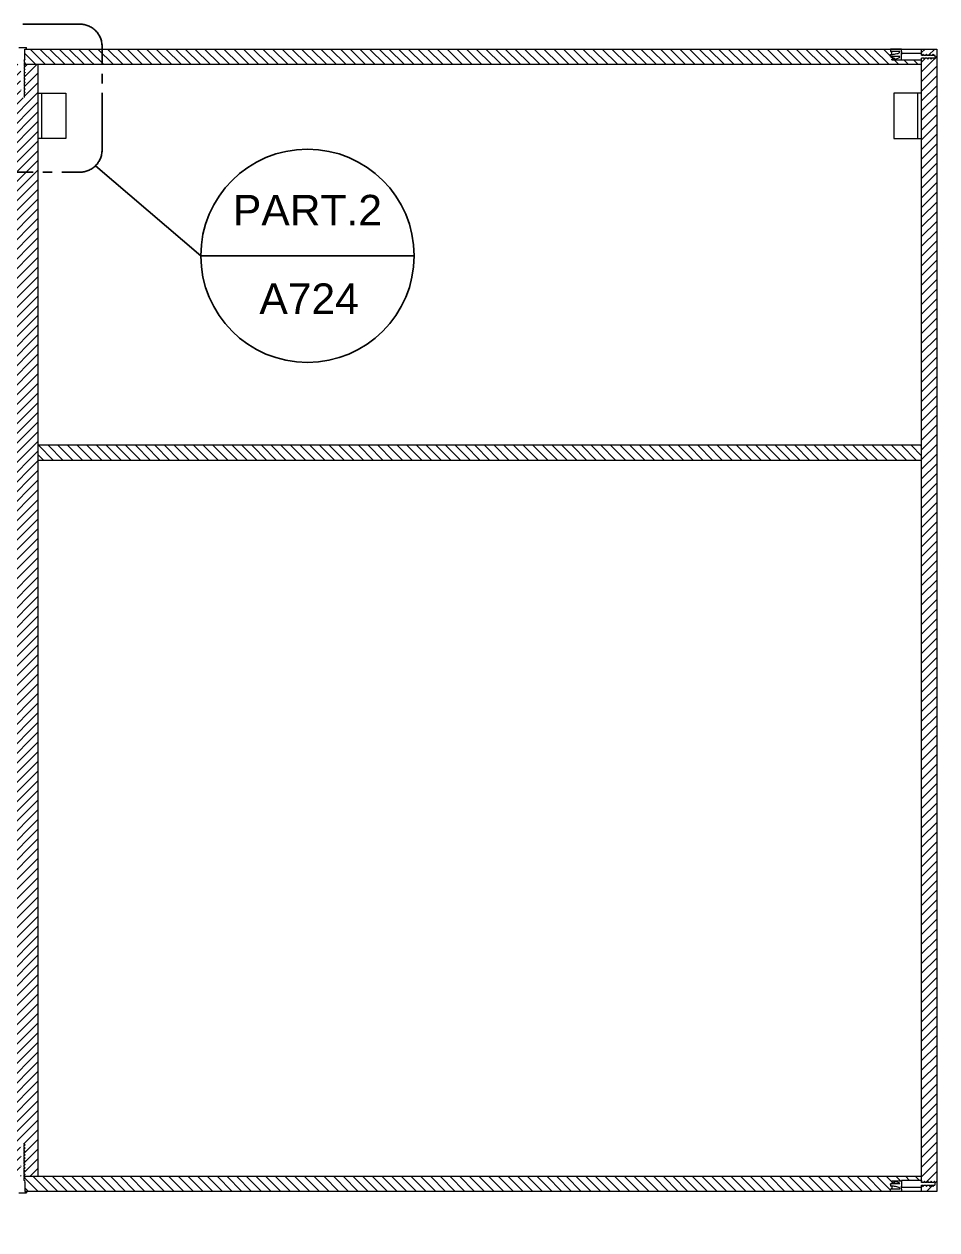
# Model space of a CAD drawing. Header units: inches. Extents: x 71 to 1987, y -506 to 120.
# Drawn here: x 969.4 to 1029.3, y -20.8 to 58.4 of the extents above; entities that cross this region are included whole.
import ezdxf
from ezdxf.enums import TextEntityAlignment as Align

# ---------------------------------------------------------------- set-up
doc = ezdxf.new("R2010")
doc.units = ezdxf.units.IN
doc.header["$MEASUREMENT"] = 0
doc.linetypes.add('ACAD_ISO04W100', pattern=[30, 24, -3, 0, -3])
doc.linetypes.add('CENTER2', pattern=[1.125, 0.75, -0.125, 0.125, -0.125])
doc.layers.add('A-SECT A-MCUT', color=7, linetype='Continuous', lineweight=35)
doc.layers.add('assi', color=4, linetype='ACAD_ISO04W100')
doc.layers.add('viti', color=6, linetype='Continuous')
doc.styles.add('ARIAL', font='arial.ttf')

msp = doc.modelspace()

# ---------------------------------------------------------------- hatches: boundary and pattern name
at = {"layer": 'assi'}
h = msp.add_hatch(dxfattribs=at)
h.set_pattern_fill('ANSI31', color=256, scale=3.6)
h.paths.add_polyline_path([(910.302, 56.153), (910.142, 56.153), (910.116, 56.075), (910.085, 56.106), (910.1, 56.153), (909.925, 56.153), (909.899, 56.075), (909.868, 56.106), (909.884, 56.153), (909.709, 56.153), (909.683, 56.075), (909.652, 56.106), (909.668, 56.153), (909.493, 56.153), (909.467, 56.075), (909.436, 56.106), (909.448, 56.142, -0.339949), (909.44, 56.34), (909.515, 56.34), (909.541, 56.417), (909.572, 56.386), (909.556, 56.34), (909.731, 56.34), (909.757, 56.417), (909.788, 56.386), (909.772, 56.34), (909.947, 56.34), (909.973, 56.417), (910.004, 56.386), (909.988, 56.34), (910.163, 56.34), (910.189, 56.417), (910.22, 56.386), (910.205, 56.34), (910.302, 56.34), (910.302, 56.472), (910.302, 56.746), (909.302, 56.746), (909.302, 48.514), (910.302, 48.514)])
h.paths.add_polyline_path([(910.302, 48.514), (909.302, 48.514), (909.302, -18.254), (910.302, -18.254), (910.302, -17.847), (910.205, -17.847), (910.22, -17.894), (910.194, -17.92), (910.152, -17.847), (909.988, -17.847), (910.004, -17.894), (909.978, -17.92), (909.936, -17.847), (909.772, -17.847), (909.788, -17.894), (909.762, -17.92), (909.72, -17.847), (909.556, -17.847), (909.572, -17.894), (909.545, -17.92), (909.503, -17.847), (909.44, -17.847, -0.339949), (909.448, -17.65), (909.436, -17.614), (909.462, -17.587), (909.504, -17.66), (909.668, -17.66), (909.652, -17.614), (909.678, -17.587), (909.72, -17.66), (909.884, -17.66), (909.868, -17.614), (909.895, -17.587), (909.937, -17.66), (910.1, -17.66), (910.085, -17.614), (910.111, -17.587), (910.153, -17.66), (910.302, -17.66), (910.302, -17.528)])
h.paths.add_polyline_path([(970.302, 48.514), (968.302, 48.514), (968.302, -17.254), (969.151, -17.254), (969.162, -17.243), (969.195, -17.254), (969.209, -17.254), (969.209, -17.083), (969.131, -17.057), (969.162, -17.026), (969.209, -17.042), (969.209, -16.867), (969.131, -16.841), (969.162, -16.81), (969.209, -16.826), (969.209, -16.651), (969.131, -16.625), (969.162, -16.594), (969.209, -16.61), (969.209, -16.435), (969.131, -16.409), (969.162, -16.378), (969.209, -16.393), (969.209, -16.219), (969.131, -16.192), (969.162, -16.162), (969.209, -16.177), (969.209, -16.002), (969.131, -15.976), (969.162, -15.945), (969.209, -15.961), (969.209, -15.786), (969.131, -15.76), (969.162, -15.729), (969.209, -15.745), (969.209, -15.57), (969.131, -15.544), (969.162, -15.513), (969.209, -15.529), (969.209, -15.354), (969.131, -15.328), (969.162, -15.297), (969.209, -15.312), (969.209, -15.138), (969.131, -15.112), (969.162, -15.081), (969.198, -15.093, -0.339949), (969.396, -15.085), (969.396, -15.159), (969.473, -15.185), (969.442, -15.216), (969.396, -15.201), (969.396, -15.375), (969.473, -15.401), (969.442, -15.432), (969.396, -15.417), (969.396, -15.592), (969.473, -15.618), (969.442, -15.649), (969.396, -15.633), (969.396, -15.808), (969.473, -15.834), (969.442, -15.865), (969.396, -15.849), (969.396, -16.024), (969.473, -16.05), (969.442, -16.081), (969.396, -16.065), (969.396, -16.24), (969.473, -16.266), (969.442, -16.297), (969.396, -16.281), (969.396, -16.456), (969.473, -16.482), (969.442, -16.513), (969.396, -16.498), (969.396, -16.673), (969.473, -16.699), (969.442, -16.729), (969.396, -16.714), (969.396, -16.889), (969.473, -16.915), (969.442, -16.946), (969.396, -16.93), (969.396, -17.105), (969.473, -17.131), (969.442, -17.162), (969.396, -17.146), (969.396, -17.254), (970.302, -17.254)])
h.paths.add_polyline_path([(970.302, 55.746), (969.396, 55.746), (969.396, 55.639), (969.442, 55.655), (969.469, 55.628), (969.442, 55.613), (969.396, 55.598), (969.396, 55.423), (969.442, 55.438), (969.469, 55.412), (969.442, 55.397), (969.396, 55.381), (969.396, 55.206), (969.442, 55.222), (969.469, 55.196), (969.442, 55.181), (969.396, 55.165), (969.396, 54.99), (969.442, 55.006), (969.469, 54.98), (969.442, 54.965), (969.396, 54.949), (969.396, 54.774), (969.442, 54.79), (969.469, 54.764), (969.442, 54.748), (969.396, 54.733), (969.396, 54.558), (969.442, 54.574), (969.469, 54.547), (969.442, 54.532), (969.396, 54.517), (969.396, 54.342), (969.442, 54.357), (969.469, 54.331), (969.442, 54.316), (969.396, 54.3), (969.396, 54.126), (969.442, 54.141), (969.469, 54.115), (969.442, 54.1), (969.396, 54.084), (969.396, 53.909), (969.442, 53.925), (969.469, 53.899), (969.442, 53.884), (969.396, 53.868), (969.396, 53.693), (969.442, 53.709), (969.469, 53.683), (969.442, 53.668), (969.396, 53.652), (969.396, 53.578, -0.339949), (969.198, 53.585), (969.162, 53.573), (969.136, 53.599), (969.162, 53.615), (969.209, 53.63), (969.209, 53.805), (969.162, 53.789), (969.136, 53.816), (969.162, 53.831), (969.209, 53.846), (969.209, 54.021), (969.162, 54.006), (969.136, 54.032), (969.162, 54.047), (969.209, 54.063), (969.209, 54.238), (969.162, 54.222), (969.136, 54.248), (969.162, 54.263), (969.209, 54.279), (969.209, 54.454), (969.162, 54.438), (969.136, 54.464), (969.162, 54.479), (969.209, 54.495), (969.209, 54.67), (969.162, 54.654), (969.136, 54.68), (969.162, 54.696), (969.209, 54.711), (969.209, 54.886), (969.162, 54.87), (969.136, 54.897), (969.162, 54.912), (969.209, 54.927), (969.209, 55.102), (969.162, 55.087), (969.136, 55.113), (969.162, 55.128), (969.209, 55.144), (969.209, 55.318), (969.162, 55.303), (969.136, 55.329), (969.162, 55.344), (969.209, 55.36), (969.209, 55.535), (969.162, 55.519), (969.136, 55.545), (969.162, 55.56), (969.209, 55.576), (969.209, 55.746), (969.195, 55.746), (969.162, 55.735), (969.151, 55.746), (968.302, 55.746), (968.302, 48.514), (970.302, 48.514)])
h.paths.add_polyline_path([(1029.302, 56.746), (1028.302, 56.746), (1028.302, 56.34), (1028.4, 56.34), (1028.384, 56.386), (1028.415, 56.417), (1028.441, 56.34), (1028.616, 56.34), (1028.6, 56.386), (1028.631, 56.417), (1028.657, 56.34), (1028.832, 56.34), (1028.817, 56.386), (1028.848, 56.417), (1028.874, 56.34), (1029.048, 56.34), (1029.033, 56.386), (1029.064, 56.417), (1029.09, 56.34), (1029.164, 56.34, -0.339949), (1029.156, 56.142), (1029.168, 56.106), (1029.137, 56.075), (1029.111, 56.153), (1028.936, 56.153), (1028.952, 56.106), (1028.921, 56.075), (1028.895, 56.153), (1028.72, 56.153), (1028.736, 56.106), (1028.705, 56.075), (1028.679, 56.153), (1028.504, 56.153), (1028.52, 56.106), (1028.489, 56.075), (1028.463, 56.153), (1028.302, 56.153), (1028.302, 56.021), (1028.302, -17.66), (1028.463, -17.66), (1028.478, -17.614), (1028.494, -17.587), (1028.566, -17.66), (1028.679, -17.66), (1028.695, -17.614), (1028.71, -17.587), (1028.783, -17.66), (1028.895, -17.66), (1028.911, -17.614), (1028.926, -17.587), (1028.999, -17.66), (1029.111, -17.66), (1029.127, -17.614), (1029.142, -17.587), (1029.146, -17.639, -0.36519), (1029.164, -17.847), (1029.09, -17.847), (1029.074, -17.894), (1029.059, -17.92), (1028.986, -17.847), (1028.874, -17.847), (1028.858, -17.894), (1028.843, -17.92), (1028.77, -17.847), (1028.657, -17.847), (1028.642, -17.894), (1028.627, -17.92), (1028.554, -17.847), (1028.441, -17.847), (1028.426, -17.894), (1028.41, -17.92), (1028.338, -17.847), (1028.302, -17.847), (1028.302, -17.979), (1028.302, -18.254), (1029.302, -18.254)])
h.paths.add_polyline_path([(909.559, -37.106), (908.881, -37.106), (908.792, -37.056), (908.759, -37.056), (908.759, -36.656), (908.792, -36.656), (908.881, -36.606), (909.559, -36.606), (909.559, -36.356), (908.559, -36.356), (908.559, -44.588), (909.559, -44.588)])
h.paths.add_polyline_path([(909.559, -44.588), (908.559, -44.588), (908.559, -111.356), (909.559, -111.356), (909.559, -111.106), (908.881, -111.106), (908.792, -111.056), (908.759, -111.056), (908.759, -110.656), (908.792, -110.656), (908.881, -110.606), (909.559, -110.606)])
h.paths.add_polyline_path([(969.559, -44.588), (967.559, -44.588), (967.559, -110.356), (968.309, -110.356), (968.309, -109.556), (968.759, -109.556), (968.809, -109.677), (968.809, -110.356), (969.559, -110.356)])
h.paths.add_polyline_path([(969.559, -37.356), (968.809, -37.356), (968.809, -38.156), (968.359, -38.156), (968.309, -38.034), (968.309, -37.356), (967.559, -37.356), (967.559, -44.588), (969.559, -44.588)])
h.paths.add_polyline_path([(1028.559, -36.356), (1027.559, -36.356), (1027.559, -36.606), (1028.359, -36.606), (1028.359, -37.056), (1028.238, -37.106), (1027.559, -37.106), (1027.559, -110.606), (1028.359, -110.606), (1028.359, -111.056), (1028.238, -111.106), (1027.559, -111.106), (1027.559, -111.356), (1028.559, -111.356)])

# ---------------------------------------------------------------- linework, layer by layer
for p, q in [((969.447, 56.746), (1029.302, 56.746)), ((1028.302, 56.34), (1028.302, 56.746)), ((1029.302, 56.746), (1029.302, -18.254)), ((969.396, 55.746), (1028.302, 55.746)), ((970.302, 55.746), (970.302, -17.254)), ((1028.302, -17.66), (1028.302, 56.153)), ((1028.302, 30.746), (970.302, 30.746)), ((1028.302, 29.746), (970.302, 29.746)), ((969.396, -17.254), (1028.302, -17.254)), ((1028.302, -18.254), (1028.302, -17.847)), ((1029.302, -18.254), (969.447, -18.254))]:
    msp.add_line(p, q)
at = {"layer": 'A-SECT A-MCUT'}
for p, q in [((974.083, 49.09), (980.993, 43.175)), ((980.993, 43.175), (994.993, 43.175))]:
    msp.add_line(p, q, dxfattribs=at)
at = {"layer": 'A-SECT A-MCUT', "linetype": 'CENTER2', "ltscale": 5}
msp.add_lwpolyline([(964.787, 50.121, 0.414214), (966.245, 48.663), (973.051, 48.663, 0.414214), (974.51, 50.121), (974.51, 56.927, 0.414214), (973.051, 58.386), (966.245, 58.386, 0.414214), (964.787, 56.927), (964.787, 50.121), (964.787, 56.927)], format="xyb", dxfattribs=at)
at = {"layer": 'A-SECT A-MCUT'}
msp.add_circle((987.993, 43.175), 7, dxfattribs=at)
at = {"layer": 'assi', "linetype": 'Continuous'}
for p, q in [((970.15, 55.746), (969.447, 56.45)), ((970.787, 55.746), (969.787, 56.746)), ((971.423, 55.746), (970.423, 56.746)), ((972.059, 55.746), (971.059, 56.746)), ((972.696, 55.746), (971.696, 56.746)), ((973.332, 55.746), (972.332, 56.746)), ((973.781, 55.934), (972.969, 56.746)), ((973.781, 56.57), (973.605, 56.746)), ((974.605, 55.746), (973.781, 56.57)), ((975.241, 55.746), (974.241, 56.746)), ((975.878, 55.746), (974.878, 56.746)), ((976.514, 55.746), (975.514, 56.746)), ((977.151, 55.746), (976.151, 56.746)), ((977.787, 55.746), (976.787, 56.746)), ((978.423, 55.746), (977.423, 56.746)), ((979.06, 55.746), (978.06, 56.746)), ((979.696, 55.746), (978.696, 56.746)), ((980.333, 55.746), (979.333, 56.746)), ((980.969, 55.746), (979.969, 56.746)), ((981.605, 55.746), (980.605, 56.746)), ((982.242, 55.746), (981.242, 56.746)), ((982.878, 55.746), (981.878, 56.746)), ((983.514, 55.746), (982.514, 56.746)), ((984.151, 55.746), (983.151, 56.746)), ((984.787, 55.746), (983.787, 56.746)), ((985.424, 55.746), (984.424, 56.746)), ((986.06, 55.746), (985.06, 56.746)), ((986.696, 55.746), (985.696, 56.746)), ((987.333, 55.746), (986.333, 56.746)), ((987.969, 55.746), (986.969, 56.746)), ((988.606, 55.746), (987.606, 56.746)), ((989.242, 55.746), (988.242, 56.746)), ((989.878, 55.746), (988.878, 56.746)), ((990.515, 55.746), (989.515, 56.746)), ((991.151, 55.746), (990.151, 56.746)), ((991.788, 55.746), (990.788, 56.746)), ((992.424, 55.746), (991.424, 56.746)), ((993.06, 55.746), (992.06, 56.746)), ((993.697, 55.746), (992.697, 56.746)), ((994.333, 55.746), (993.333, 56.746)), ((994.97, 55.746), (993.97, 56.746)), ((995.606, 55.746), (994.606, 56.746)), ((996.242, 55.746), (995.242, 56.746)), ((996.879, 55.746), (995.879, 56.746)), ((997.515, 55.746), (996.515, 56.746)), ((998.152, 55.746), (997.152, 56.746)), ((998.788, 55.746), (997.788, 56.746)), ((999.424, 55.746), (998.424, 56.746)), ((1000.061, 55.746), (999.061, 56.746)), ((1000.697, 55.746), (999.697, 56.746)), ((1001.334, 55.746), (1000.334, 56.746)), ((1001.97, 55.746), (1000.97, 56.746)), ((1002.606, 55.746), (1001.606, 56.746)), ((1003.243, 55.746), (1002.243, 56.746)), ((1003.879, 55.746), (1002.879, 56.746)), ((1004.516, 55.746), (1003.516, 56.746)), ((1005.152, 55.746), (1004.152, 56.746)), ((1005.788, 55.746), (1004.788, 56.746)), ((1006.425, 55.746), (1005.425, 56.746)), ((1007.061, 55.746), (1006.061, 56.746)), ((1007.698, 55.746), (1006.698, 56.746)), ((1008.334, 55.746), (1007.334, 56.746)), ((1008.97, 55.746), (1007.97, 56.746)), ((1009.607, 55.746), (1008.607, 56.746)), ((1010.243, 55.746), (1009.243, 56.746)), ((1010.88, 55.746), (1009.88, 56.746)), ((1011.516, 55.746), (1010.516, 56.746)), ((1012.152, 55.746), (1011.152, 56.746)), ((1012.789, 55.746), (1011.789, 56.746)), ((1013.425, 55.746), (1012.425, 56.746)), ((1014.061, 55.746), (1013.061, 56.746)), ((1014.698, 55.746), (1013.698, 56.746)), ((1015.334, 55.746), (1014.334, 56.746)), ((1015.971, 55.746), (1014.971, 56.746)), ((1016.607, 55.746), (1015.607, 56.746)), ((1017.243, 55.746), (1016.243, 56.746)), ((1017.88, 55.746), (1016.88, 56.746)), ((1018.516, 55.746), (1017.516, 56.746)), ((1019.153, 55.746), (1018.153, 56.746)), ((1019.789, 55.746), (1018.789, 56.746)), ((1020.425, 55.746), (1019.425, 56.746)), ((1021.062, 55.746), (1020.062, 56.746)), ((1021.698, 55.746), (1020.698, 56.746)), ((1022.335, 55.746), (1021.335, 56.746)), ((1022.971, 55.746), (1021.971, 56.746)), ((1023.607, 55.746), (1022.607, 56.746)), ((1024.244, 55.746), (1023.244, 56.746)), ((1024.88, 55.746), (1023.88, 56.746)), ((1025.517, 55.746), (1024.517, 56.746)), ((1026.153, 55.746), (1025.153, 56.746)), ((1026.254, 56.282), (1025.789, 56.746)), ((1026.451, 56.085), (1026.308, 56.227)), ((969.403, 55.857), (969.396, 55.864)), ((969.514, 55.746), (969.434, 55.826)), ((973.969, 55.746), (973.781, 55.934)), ((1026.789, 55.746), (1026.489, 56.046)), ((1027.426, 55.746), (1027.151, 56.021)), ((1028.062, 55.746), (1027.788, 56.021)), ((970.694, 29.746), (970.302, 30.138)), ((971.331, 29.746), (970.331, 30.746)), ((971.967, 29.746), (970.967, 30.746)), ((972.604, 29.746), (971.604, 30.746)), ((973.24, 29.746), (972.24, 30.746)), ((973.876, 29.746), (972.876, 30.746)), ((974.513, 29.746), (973.513, 30.746)), ((975.149, 29.746), (974.149, 30.746)), ((975.785, 29.746), (974.785, 30.746)), ((976.422, 29.746), (975.422, 30.746)), ((977.058, 29.746), (976.058, 30.746)), ((977.695, 29.746), (976.695, 30.746)), ((978.331, 29.746), (977.331, 30.746)), ((978.967, 29.746), (977.967, 30.746)), ((979.604, 29.746), (978.604, 30.746)), ((980.24, 29.746), (979.24, 30.746)), ((980.877, 29.746), (979.877, 30.746)), ((981.513, 29.746), (980.513, 30.746)), ((982.149, 29.746), (981.149, 30.746)), ((982.786, 29.746), (981.786, 30.746)), ((983.422, 29.746), (982.422, 30.746)), ((984.059, 29.746), (983.059, 30.746)), ((984.695, 29.746), (983.695, 30.746)), ((985.331, 29.746), (984.331, 30.746)), ((985.968, 29.746), (984.968, 30.746)), ((986.604, 29.746), (985.604, 30.746)), ((987.241, 29.746), (986.241, 30.746)), ((987.877, 29.746), (986.877, 30.746)), ((988.513, 29.746), (987.513, 30.746)), ((989.15, 29.746), (988.15, 30.746)), ((989.786, 29.746), (988.786, 30.746)), ((990.423, 29.746), (989.423, 30.746)), ((991.059, 29.746), (990.059, 30.746)), ((991.695, 29.746), (990.695, 30.746)), ((992.332, 29.746), (991.332, 30.746)), ((992.968, 29.746), (991.968, 30.746)), ((993.605, 29.746), (992.605, 30.746)), ((994.241, 29.746), (993.241, 30.746)), ((994.877, 29.746), (993.877, 30.746)), ((995.514, 29.746), (994.514, 30.746)), ((996.15, 29.746), (995.15, 30.746)), ((996.787, 29.746), (995.787, 30.746)), ((997.423, 29.746), (996.423, 30.746)), ((998.059, 29.746), (997.059, 30.746)), ((998.696, 29.746), (997.696, 30.746)), ((999.332, 29.746), (998.332, 30.746)), ((999.969, 29.746), (998.969, 30.746)), ((1000.605, 29.746), (999.605, 30.746)), ((1001.241, 29.746), (1000.241, 30.746)), ((1001.878, 29.746), (1000.878, 30.746)), ((1002.514, 29.746), (1001.514, 30.746)), ((1003.151, 29.746), (1002.151, 30.746)), ((1003.787, 29.746), (1002.787, 30.746)), ((1004.423, 29.746), (1003.423, 30.746)), ((1005.06, 29.746), (1004.06, 30.746)), ((1005.696, 29.746), (1004.696, 30.746)), ((1006.333, 29.746), (1005.333, 30.746)), ((1006.969, 29.746), (1005.969, 30.746)), ((1007.605, 29.746), (1006.605, 30.746)), ((1008.242, 29.746), (1007.242, 30.746)), ((1008.878, 29.746), (1007.878, 30.746)), ((1009.514, 29.746), (1008.514, 30.746)), ((1010.151, 29.746), (1009.151, 30.746)), ((1010.787, 29.746), (1009.787, 30.746)), ((1011.424, 29.746), (1010.424, 30.746)), ((1012.06, 29.746), (1011.06, 30.746)), ((1012.696, 29.746), (1011.696, 30.746)), ((1013.333, 29.746), (1012.333, 30.746)), ((1013.969, 29.746), (1012.969, 30.746)), ((1014.606, 29.746), (1013.606, 30.746)), ((1015.242, 29.746), (1014.242, 30.746)), ((1015.878, 29.746), (1014.878, 30.746)), ((1016.515, 29.746), (1015.515, 30.746)), ((1017.151, 29.746), (1016.151, 30.746)), ((1017.788, 29.746), (1016.788, 30.746)), ((1018.424, 29.746), (1017.424, 30.746)), ((1019.06, 29.746), (1018.06, 30.746)), ((1019.697, 29.746), (1018.697, 30.746)), ((1020.333, 29.746), (1019.333, 30.746)), ((1020.97, 29.746), (1019.97, 30.746)), ((1021.606, 29.746), (1020.606, 30.746)), ((1022.242, 29.746), (1021.242, 30.746)), ((1022.879, 29.746), (1021.879, 30.746)), ((1023.515, 29.746), (1022.515, 30.746)), ((1024.152, 29.746), (1023.152, 30.746)), ((1024.788, 29.746), (1023.788, 30.746)), ((1025.424, 29.746), (1024.424, 30.746)), ((1026.061, 29.746), (1025.061, 30.746)), ((1026.697, 29.746), (1025.697, 30.746)), ((1027.334, 29.746), (1026.334, 30.746)), ((1027.97, 29.746), (1026.97, 30.746)), ((1028.302, 30.05), (1027.606, 30.746)), ((1028.302, 30.687), (1028.243, 30.746)), ((970.328, -18.254), (969.447, -17.373)), ((970.965, -18.254), (969.965, -17.254)), ((971.601, -18.254), (970.601, -17.254)), ((972.237, -18.254), (971.237, -17.254)), ((972.874, -18.254), (971.874, -17.254)), ((973.51, -18.254), (972.51, -17.254)), ((974.147, -18.254), (973.147, -17.254)), ((974.783, -18.254), (973.783, -17.254)), ((975.419, -18.254), (974.419, -17.254)), ((976.056, -18.254), (975.056, -17.254)), ((976.692, -18.254), (975.692, -17.254)), ((977.329, -18.254), (976.329, -17.254)), ((977.965, -18.254), (976.965, -17.254)), ((978.601, -18.254), (977.601, -17.254)), ((979.238, -18.254), (978.238, -17.254)), ((979.874, -18.254), (978.874, -17.254)), ((980.511, -18.254), (979.511, -17.254)), ((981.147, -18.254), (980.147, -17.254)), ((981.783, -18.254), (980.783, -17.254)), ((982.42, -18.254), (981.42, -17.254)), ((983.056, -18.254), (982.056, -17.254)), ((983.693, -18.254), (982.693, -17.254)), ((984.329, -18.254), (983.329, -17.254)), ((984.965, -18.254), (983.965, -17.254)), ((985.602, -18.254), (984.602, -17.254)), ((986.238, -18.254), (985.238, -17.254)), ((986.875, -18.254), (985.875, -17.254)), ((987.511, -18.254), (986.511, -17.254)), ((988.147, -18.254), (987.147, -17.254)), ((988.784, -18.254), (987.784, -17.254)), ((989.42, -18.254), (988.42, -17.254)), ((990.056, -18.254), (989.056, -17.254)), ((990.693, -18.254), (989.693, -17.254)), ((991.329, -18.254), (990.329, -17.254)), ((991.966, -18.254), (990.966, -17.254)), ((992.602, -18.254), (991.602, -17.254)), ((993.238, -18.254), (992.238, -17.254)), ((993.875, -18.254), (992.875, -17.254)), ((994.511, -18.254), (993.511, -17.254)), ((995.148, -18.254), (994.148, -17.254)), ((995.784, -18.254), (994.784, -17.254)), ((996.42, -18.254), (995.42, -17.254)), ((997.057, -18.254), (996.057, -17.254)), ((997.693, -18.254), (996.693, -17.254)), ((998.33, -18.254), (997.33, -17.254)), ((998.966, -18.254), (997.966, -17.254)), ((999.602, -18.254), (998.602, -17.254)), ((1000.239, -18.254), (999.239, -17.254)), ((1000.875, -18.254), (999.875, -17.254)), ((1001.512, -18.254), (1000.512, -17.254)), ((1002.148, -18.254), (1001.148, -17.254)), ((1002.784, -18.254), (1001.784, -17.254)), ((1003.421, -18.254), (1002.421, -17.254)), ((1004.057, -18.254), (1003.057, -17.254)), ((1004.694, -18.254), (1003.694, -17.254)), ((1005.33, -18.254), (1004.33, -17.254)), ((1005.966, -18.254), (1004.966, -17.254)), ((1006.603, -18.254), (1005.603, -17.254)), ((1007.239, -18.254), (1006.239, -17.254)), ((1007.876, -18.254), (1006.876, -17.254)), ((1008.512, -18.254), (1007.512, -17.254)), ((1009.148, -18.254), (1008.148, -17.254)), ((1009.785, -18.254), (1008.785, -17.254)), ((1010.421, -18.254), (1009.421, -17.254)), ((1011.058, -18.254), (1010.058, -17.254)), ((1011.694, -18.254), (1010.694, -17.254)), ((1012.33, -18.254), (1011.33, -17.254)), ((1012.967, -18.254), (1011.967, -17.254)), ((1013.603, -18.254), (1012.603, -17.254)), ((1014.24, -18.254), (1013.24, -17.254)), ((1014.876, -18.254), (1013.876, -17.254)), ((1015.512, -18.254), (1014.512, -17.254)), ((1016.149, -18.254), (1015.149, -17.254)), ((1016.785, -18.254), (1015.785, -17.254)), ((1017.422, -18.254), (1016.422, -17.254)), ((1018.058, -18.254), (1017.058, -17.254)), ((1018.694, -18.254), (1017.694, -17.254)), ((1019.331, -18.254), (1018.331, -17.254)), ((1019.967, -18.254), (1018.967, -17.254)), ((1020.604, -18.254), (1019.604, -17.254)), ((1021.24, -18.254), (1020.24, -17.254)), ((1021.876, -18.254), (1020.876, -17.254)), ((1022.513, -18.254), (1021.513, -17.254)), ((1023.149, -18.254), (1022.149, -17.254)), ((1023.785, -18.254), (1022.785, -17.254)), ((1024.422, -18.254), (1023.422, -17.254)), ((1025.058, -18.254), (1024.058, -17.254)), ((1025.695, -18.254), (1024.695, -17.254)), ((1026.256, -18.179), (1025.331, -17.254)), ((1026.409, -17.695), (1025.967, -17.254)), ((1026.904, -17.554), (1026.604, -17.254)), ((1027.515, -17.528), (1027.24, -17.254)), ((1028.151, -17.528), (1027.877, -17.254)), ((969.692, -18.254), (969.447, -18.008))]:
    msp.add_line(p, q, dxfattribs=at)
at = {"layer": 'viti'}
for p, q in [((969.058, 56.846), (969.547, 56.846)), ((969.447, 56.146), (969.447, 56.746)), ((969.447, 56.746), (969.547, 56.746)), ((969.547, 56.746), (969.547, 56.846)), ((1026.254, 56.251), (1026.254, 56.396)), ((1026.254, 56.296), (1026.254, 56.251)), ((1026.874, 56.251), (1026.254, 56.251)), ((1026.982, 56.746), (1026.256, 56.746)), ((1026.256, 56.746), (1026.256, 56.597)), ((1026.879, 56.595), (1026.256, 56.597)), ((1026.347, 56.398), (1026.347, 56.547)), ((1026.982, 56.597), (1026.982, 56.746)), ((1026.982, 56.597), (1026.982, 56.396)), ((1026.982, 56.021), (1026.982, 56.472)), ((1026.982, 56.472), (1028.302, 56.472)), ((1026.982, 56.046), (1026.982, 56.396)), ((1028.302, 56.34), (1028.302, 56.472)), ((1028.302, 56.34), (1028.4, 56.34)), ((1028.384, 56.386), (1028.41, 56.413)), ((1028.4, 56.34), (1028.384, 56.386)), ((1028.41, 56.413), (1028.426, 56.386)), ((1028.426, 56.386), (1028.441, 56.34)), ((1028.441, 56.34), (1028.616, 56.34)), ((1028.6, 56.386), (1028.627, 56.413)), ((1028.616, 56.34), (1028.6, 56.386)), ((1028.627, 56.413), (1028.642, 56.386)), ((1028.642, 56.386), (1028.657, 56.34)), ((1028.657, 56.34), (1028.832, 56.34)), ((1028.817, 56.386), (1028.843, 56.413)), ((1028.832, 56.34), (1028.817, 56.386)), ((1028.843, 56.413), (1028.858, 56.386)), ((1028.858, 56.386), (1028.874, 56.34)), ((1028.874, 56.34), (1029.048, 56.34)), ((1029.033, 56.386), (1029.059, 56.413)), ((1029.048, 56.34), (1029.033, 56.386)), ((1029.059, 56.413), (1029.074, 56.386)), ((1029.074, 56.386), (1029.09, 56.34)), ((1029.09, 56.34), (1029.164, 56.34)), ((969.396, 56.008), (969.396, 55.855)), ((969.396, 55.855), (969.442, 55.871)), ((969.442, 55.829), (969.396, 55.814)), ((969.396, 55.814), (969.396, 55.639)), ((969.396, 55.639), (969.442, 55.655)), ((969.442, 55.613), (969.396, 55.598)), ((969.396, 55.598), (969.396, 55.423)), ((969.396, 55.423), (969.442, 55.438)), ((969.442, 56.046), (969.407, 56.034)), ((969.426, 56.082), (969.442, 56.087)), ((969.442, 56.087), (969.469, 56.061)), ((969.469, 56.061), (969.442, 56.046)), ((969.442, 55.871), (969.469, 55.845)), ((969.469, 55.845), (969.442, 55.829)), ((969.442, 55.655), (969.469, 55.628)), ((969.469, 55.628), (969.442, 55.613)), ((969.442, 55.438), (969.469, 55.412)), ((1026.344, 56.046), (1026.344, 56.076)), ((1026.344, 56.046), (1026.982, 56.046)), ((1026.52, 56.094), (1026.52, 56.151)), ((1028.302, 56.021), (1026.982, 56.021)), ((1028.463, 56.153), (1028.302, 56.153)), ((1028.302, 56.021), (1028.302, 56.153)), ((1028.478, 56.106), (1028.463, 56.153)), ((1028.494, 56.08), (1028.478, 56.106)), ((1028.52, 56.106), (1028.494, 56.08)), ((1028.679, 56.153), (1028.504, 56.153)), ((1028.504, 56.153), (1028.52, 56.106)), ((1028.695, 56.106), (1028.679, 56.153)), ((1028.71, 56.08), (1028.695, 56.106)), ((1028.736, 56.106), (1028.71, 56.08)), ((1028.895, 56.153), (1028.72, 56.153)), ((1028.72, 56.153), (1028.736, 56.106)), ((1028.911, 56.106), (1028.895, 56.153)), ((1028.926, 56.08), (1028.911, 56.106)), ((1028.952, 56.106), (1028.926, 56.08)), ((1029.111, 56.153), (1028.936, 56.153)), ((1028.936, 56.153), (1028.952, 56.106)), ((1029.127, 56.106), (1029.111, 56.153)), ((1029.142, 56.08), (1029.127, 56.106)), ((1029.168, 56.106), (1029.142, 56.08)), ((1029.164, 56.153), (1029.153, 56.153)), ((1029.153, 56.153), (1029.168, 56.106)), ((969.442, 55.397), (969.396, 55.381)), ((969.396, 55.381), (969.396, 55.206)), ((969.396, 55.206), (969.442, 55.222)), ((969.442, 55.181), (969.396, 55.165)), ((969.396, 55.165), (969.396, 54.99)), ((969.396, 54.99), (969.442, 55.006)), ((969.442, 54.965), (969.396, 54.949)), ((969.396, 54.949), (969.396, 54.774)), ((969.396, 54.774), (969.442, 54.79)), ((969.442, 54.748), (969.396, 54.733)), ((969.396, 54.733), (969.396, 54.558)), ((969.469, 55.412), (969.442, 55.397)), ((969.442, 55.222), (969.469, 55.196)), ((969.469, 55.196), (969.442, 55.181)), ((969.442, 55.006), (969.469, 54.98)), ((969.469, 54.98), (969.442, 54.965)), ((969.442, 54.79), (969.469, 54.764)), ((969.469, 54.764), (969.442, 54.748)), ((969.396, 54.558), (969.442, 54.574)), ((969.442, 54.532), (969.396, 54.517)), ((969.396, 54.517), (969.396, 54.342)), ((969.396, 54.342), (969.442, 54.357)), ((969.442, 54.316), (969.396, 54.3)), ((969.396, 54.3), (969.396, 54.126)), ((969.396, 54.126), (969.442, 54.141)), ((969.442, 54.1), (969.396, 54.084)), ((969.396, 54.084), (969.396, 53.909)), ((969.396, 53.909), (969.442, 53.925)), ((969.442, 53.884), (969.396, 53.868)), ((969.396, 53.868), (969.396, 53.693)), ((969.442, 54.574), (969.469, 54.547)), ((969.469, 54.547), (969.442, 54.532)), ((969.442, 54.357), (969.469, 54.331)), ((969.469, 54.331), (969.442, 54.316)), ((969.442, 54.141), (969.469, 54.115)), ((969.469, 54.115), (969.442, 54.1)), ((969.442, 53.925), (969.469, 53.899)), ((969.469, 53.899), (969.442, 53.884)), ((970.302, 53.846), (972.127, 53.846)), ((970.552, 50.87), (970.552, 53.846)), ((972.127, 53.846), (972.127, 50.87)), ((1028.302, 53.846), (1026.477, 53.846)), ((1026.477, 53.846), (1026.477, 50.87)), ((1028.052, 50.87), (1028.052, 53.846)), ((969.396, 53.693), (969.442, 53.709)), ((969.442, 53.668), (969.396, 53.652)), ((969.396, 53.652), (969.396, 53.578)), ((969.442, 53.709), (969.469, 53.683)), ((969.469, 53.683), (969.442, 53.668)), ((972.127, 50.87), (970.302, 50.87)), ((1026.477, 50.87), (1028.302, 50.87)), ((969.396, -15.159), (969.396, -15.085)), ((969.442, -15.175), (969.396, -15.159)), ((969.396, -15.375), (969.396, -15.201)), ((969.396, -15.201), (969.442, -15.216)), ((969.442, -15.391), (969.396, -15.375)), ((969.396, -15.592), (969.396, -15.417)), ((969.396, -15.417), (969.442, -15.432)), ((969.442, -15.607), (969.396, -15.592)), ((969.396, -15.808), (969.396, -15.633)), ((969.396, -15.633), (969.442, -15.649)), ((969.442, -15.823), (969.396, -15.808)), ((969.469, -15.19), (969.442, -15.175)), ((969.442, -15.216), (969.469, -15.19)), ((969.469, -15.406), (969.442, -15.391)), ((969.442, -15.432), (969.469, -15.406)), ((969.469, -15.622), (969.442, -15.607)), ((969.442, -15.649), (969.469, -15.622)), ((969.469, -15.839), (969.442, -15.823)), ((969.396, -16.024), (969.396, -15.849)), ((969.396, -15.849), (969.442, -15.865)), ((969.442, -16.04), (969.396, -16.024)), ((969.396, -16.24), (969.396, -16.065)), ((969.396, -16.065), (969.442, -16.081)), ((969.442, -16.256), (969.396, -16.24)), ((969.396, -16.456), (969.396, -16.281)), ((969.396, -16.281), (969.442, -16.297)), ((969.442, -16.472), (969.396, -16.456)), ((969.396, -16.673), (969.396, -16.498)), ((969.396, -16.498), (969.442, -16.513)), ((969.442, -15.865), (969.469, -15.839)), ((969.469, -16.055), (969.442, -16.04)), ((969.442, -16.081), (969.469, -16.055)), ((969.469, -16.271), (969.442, -16.256)), ((969.442, -16.297), (969.469, -16.271)), ((969.469, -16.487), (969.442, -16.472)), ((969.442, -16.513), (969.469, -16.487)), ((969.442, -16.688), (969.396, -16.673)), ((969.396, -16.889), (969.396, -16.714)), ((969.396, -16.714), (969.442, -16.729)), ((969.442, -16.904), (969.396, -16.889)), ((969.396, -17.105), (969.396, -16.93)), ((969.396, -16.93), (969.442, -16.946)), ((969.442, -17.121), (969.396, -17.105)), ((969.396, -17.321), (969.396, -17.146)), ((969.396, -17.146), (969.442, -17.162)), ((969.442, -17.337), (969.396, -17.321)), ((969.396, -17.516), (969.396, -17.362)), ((969.396, -17.362), (969.442, -17.378)), ((969.469, -16.703), (969.442, -16.688)), ((969.442, -16.729), (969.469, -16.703)), ((969.469, -16.919), (969.442, -16.904)), ((969.442, -16.946), (969.469, -16.919)), ((969.469, -17.136), (969.442, -17.121)), ((969.442, -17.162), (969.469, -17.136)), ((969.469, -17.352), (969.442, -17.337)), ((969.442, -17.378), (969.469, -17.352)), ((969.442, -17.553), (969.407, -17.541)), ((969.426, -17.589), (969.442, -17.594)), ((969.469, -17.568), (969.442, -17.553)), ((969.442, -17.594), (969.469, -17.568)), ((969.447, -17.654), (969.447, -18.254)), ((1026.254, -17.804), (1026.254, -17.758)), ((1026.874, -17.758), (1026.254, -17.758)), ((1026.254, -17.758), (1026.254, -17.904)), ((1026.879, -18.103), (1026.256, -18.104)), ((1026.256, -18.254), (1026.256, -18.104)), ((1026.344, -17.554), (1026.982, -17.554)), ((1026.344, -17.554), (1026.344, -17.583)), ((1026.347, -17.906), (1026.347, -18.054)), ((1026.52, -17.602), (1026.52, -17.658)), ((1028.302, -17.528), (1026.982, -17.528)), ((1026.982, -17.528), (1026.982, -17.979)), ((1026.982, -17.554), (1026.982, -17.904)), ((1026.982, -18.104), (1026.982, -17.904)), ((1026.982, -17.979), (1028.302, -17.979)), ((1026.982, -18.104), (1026.982, -18.254)), ((1028.302, -17.528), (1028.302, -17.66)), ((1028.463, -17.66), (1028.302, -17.66)), ((1028.302, -17.847), (1028.302, -17.979)), ((1028.302, -17.847), (1028.4, -17.847)), ((1028.4, -17.847), (1028.384, -17.894)), ((1028.384, -17.894), (1028.41, -17.92)), ((1028.41, -17.92), (1028.426, -17.894)), ((1028.426, -17.894), (1028.441, -17.847)), ((1028.441, -17.847), (1028.616, -17.847)), ((1028.478, -17.614), (1028.463, -17.66)), ((1028.494, -17.587), (1028.478, -17.614)), ((1028.52, -17.614), (1028.494, -17.587)), ((1028.504, -17.66), (1028.52, -17.614)), ((1028.679, -17.66), (1028.504, -17.66)), ((1028.616, -17.847), (1028.6, -17.894)), ((1028.6, -17.894), (1028.627, -17.92)), ((1028.627, -17.92), (1028.642, -17.894)), ((1028.642, -17.894), (1028.657, -17.847)), ((1028.657, -17.847), (1028.832, -17.847)), ((1028.695, -17.614), (1028.679, -17.66)), ((1028.71, -17.587), (1028.695, -17.614)), ((1028.736, -17.614), (1028.71, -17.587)), ((1028.72, -17.66), (1028.736, -17.614)), ((1028.895, -17.66), (1028.72, -17.66)), ((1028.832, -17.847), (1028.817, -17.894)), ((1028.817, -17.894), (1028.843, -17.92)), ((1028.843, -17.92), (1028.858, -17.894)), ((1028.858, -17.894), (1028.874, -17.847)), ((1028.874, -17.847), (1029.048, -17.847)), ((1028.911, -17.614), (1028.895, -17.66)), ((1028.926, -17.587), (1028.911, -17.614)), ((1028.952, -17.614), (1028.926, -17.587)), ((1028.936, -17.66), (1028.952, -17.614)), ((1029.111, -17.66), (1028.936, -17.66)), ((1029.048, -17.847), (1029.033, -17.894)), ((1029.033, -17.894), (1029.059, -17.92)), ((1029.059, -17.92), (1029.074, -17.894)), ((1029.074, -17.894), (1029.09, -17.847)), ((1029.09, -17.847), (1029.164, -17.847)), ((1029.127, -17.614), (1029.111, -17.66)), ((1029.142, -17.587), (1029.127, -17.614)), ((1029.168, -17.614), (1029.142, -17.587)), ((1029.153, -17.66), (1029.168, -17.614)), ((1029.164, -17.66), (1029.153, -17.66)), ((969.058, -18.354), (969.547, -18.354)), ((969.447, -18.254), (969.547, -18.254)), ((969.547, -18.254), (969.547, -18.354)), ((1026.982, -18.254), (1026.256, -18.254))]:
    msp.add_line(p, q, dxfattribs=at)
for centre, radius, start, end in [((1026.268, 58.021), 1.625, 269.50988, 278.94576), ((1027.235, 58.459), 2.416, 246.04054, 252.79656), ((1026.969, 57.794), 1.394, 239.23212, 243.48622), ((1026.268, 58.018), 1.622, 278.94994, 289.65659), ((1026.758, 56.275), 0.119, 296.63417, 348.32167), ((1026.762, 56.595), 0.116, 296.02092, 0.61212), ((1029.032, 56.246), 0.162, 324.753, 35.247), ((968.689, 56.347), 0.784, 334.42806, 336.47772), ((968.689, 56.347), 0.784, 340.2271, 345.18951), ((1026.261, 57.716), 1.642, 272.89969, 289.55058), ((1027.235, 58.459), 2.416, 255.6886, 255.69926), ((968.689, -17.854), 0.784, 23.52228, 25.57194), ((968.689, -17.854), 0.784, 14.81049, 19.7729), ((1027.235, -19.966), 2.416, 107.20344, 113.95946), ((1026.268, -19.528), 1.625, 81.05424, 90.49012), ((1026.969, -19.302), 1.394, 116.51378, 120.76788), ((1026.261, -19.224), 1.642, 70.44942, 87.10031), ((1026.268, -19.525), 1.622, 70.34341, 81.05006), ((1027.235, -19.966), 2.416, 104.30074, 104.3114), ((1026.758, -17.782), 0.119, 11.67833, 63.36583), ((1026.762, -18.103), 0.116, 359.38788, 63.97908), ((1029.032, -17.754), 0.162, 324.753, 35.247)]:
    msp.add_arc(centre, radius, start, end, dxfattribs=at)

# ---------------------------------------------------------------- texts
at = {"style": 'ARIAL'}
msp.add_attdef('PART.2', text='1', height=2, dxfattribs=at).set_placement((987.993, 47.175), align=Align.TOP_CENTER)
msp.add_attdef('A724', (984.838, 39.361), '', height=2, dxfattribs=at)

doc.saveas('drawing.dxf')
